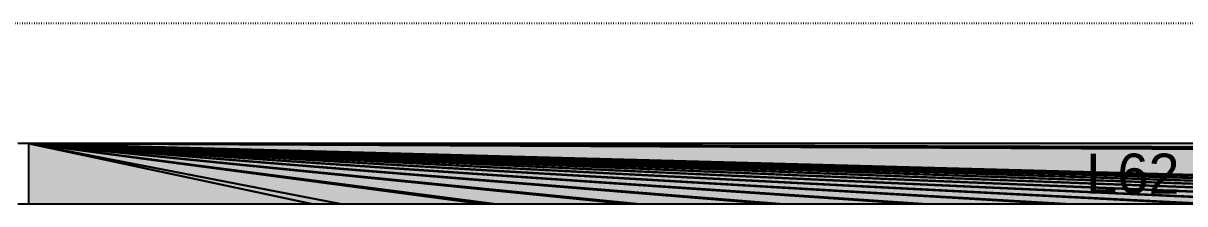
# Model space of a CAD drawing. Extents: x 37185 to 43130, y -8131 to -3926.
# Drawn here: x 40387.5 to 40580.8, y -5661 to -5631 of the extents above; entities that cross this region are included whole.
import ezdxf

# ---------------------------------------------------------------- set-up
doc = ezdxf.new("R2010")
doc.units = 0
doc.header["$MEASUREMENT"] = 0
doc.linetypes.add('ESTILO_TQS_0002', pattern=[0.4, 0.1, -0.3])
for name, color, linetype in [('52', 3, 'CONTINUOUS'), ('67', 7, 'CONTINUOUS'), ('74', 2, 'CONTINUOUS'), ('96', 252, 'CONTINUOUS')]:
    doc.layers.add(name, color=color, linetype=linetype)
doc.styles.add('TQS_ARIAL', font='arial.ttf')

msp = doc.modelspace()

# ---------------------------------------------------------------- linework, layer by layer
at = {"layer": '52', "linetype": 'Continuous'}
for points in [[(40782.2, -5651.03), (40762.2, -5651.03), (40388.36, -5651.03), (40386.56, -5651.03)], [(40386.56, -5661.03), (40388.36, -5661.03), (40435.44, -5661.03), (40440.2, -5661.03), (40463.75, -5661.03), (40465.79, -5661.03), (40487.7, -5661.03), (40489.59, -5661.03), (40511.5, -5661.03), (40513.39, -5661.03), (40535.31, -5661.03), (40537.2, -5661.03), (40559.11, -5661.03), (40561, -5661.03), (40582.92, -5661.03)]]:
    msp.add_lwpolyline(points, dxfattribs=at)
at = {"layer": '67', "linetype": 'ESTILO_TQS_0002'}
msp.add_line((40371.27, -5631.03), (42550.03, -5631.03), dxfattribs=at)
at = {"layer": '96', "linetype": 'Continuous'}
for points in [[(40388.36, -5651.03), (40388.36, -5661.03), (40435.44, -5661.03), (40388.36, -5651.03)], [(40388.36, -5651.03), (40435.44, -5661.03), (40440.2, -5661.03), (40388.36, -5651.03)], [(40388.36, -5651.03), (40440.2, -5661.03), (40463.75, -5661.03), (40388.36, -5651.03)], [(40388.36, -5651.03), (40463.75, -5661.03), (40465.79, -5661.03), (40388.36, -5651.03)], [(40388.36, -5651.03), (40465.79, -5661.03), (40487.7, -5661.03), (40388.36, -5651.03)], [(40388.36, -5651.03), (40487.7, -5661.03), (40489.59, -5661.03), (40388.36, -5651.03)], [(40388.36, -5651.03), (40489.59, -5661.03), (40511.5, -5661.03), (40388.36, -5651.03)], [(40388.36, -5651.03), (40511.5, -5661.03), (40513.39, -5661.03), (40388.36, -5651.03)], [(40388.36, -5651.03), (40513.39, -5661.03), (40535.31, -5661.03), (40388.36, -5651.03)], [(40388.36, -5651.03), (40535.31, -5661.03), (40537.2, -5661.03), (40388.36, -5651.03)], [(40388.36, -5651.03), (40537.2, -5661.03), (40559.11, -5661.03), (40388.36, -5651.03)], [(40388.36, -5651.03), (40559.11, -5661.03), (40561, -5661.03), (40388.36, -5651.03)], [(40388.36, -5651.03), (40561, -5661.03), (40582.92, -5661.03), (40388.36, -5651.03)], [(40388.36, -5651.03), (40582.92, -5661.03), (40584.81, -5661.03), (40388.36, -5651.03)], [(40388.36, -5651.03), (40584.81, -5661.03), (40606.72, -5661.03), (40388.36, -5651.03)], [(40388.36, -5651.03), (40606.72, -5661.03), (40608.61, -5661.03), (40388.36, -5651.03)], [(40388.36, -5651.03), (40608.61, -5661.03), (40630.52, -5661.03), (40388.36, -5651.03)], [(40388.36, -5651.03), (40630.52, -5661.03), (40632.41, -5661.03), (40388.36, -5651.03)], [(40388.36, -5651.03), (40632.41, -5661.03), (40654.33, -5661.03), (40388.36, -5651.03)], [(40388.36, -5651.03), (40654.33, -5661.03), (40656.22, -5661.03), (40388.36, -5651.03)], [(40388.36, -5651.03), (40656.22, -5661.03), (40678.13, -5661.03), (40388.36, -5651.03)], [(40388.36, -5651.03), (40678.13, -5661.03), (40680.02, -5661.03), (40388.36, -5651.03)], [(40388.36, -5651.03), (40680.02, -5661.03), (40701.93, -5661.03), (40388.36, -5651.03)], [(40388.36, -5651.03), (40701.93, -5661.03), (40703.83, -5661.03), (40388.36, -5651.03)], [(40388.36, -5651.03), (40703.83, -5661.03), (40725.74, -5661.03), (40388.36, -5651.03)], [(40388.36, -5651.03), (40725.74, -5661.03), (40727.63, -5661.03), (40388.36, -5651.03)], [(40388.36, -5651.03), (40727.63, -5661.03), (40749.54, -5661.03), (40388.36, -5651.03)], [(40388.36, -5651.03), (40749.54, -5661.03), (40751.43, -5661.03), (40388.36, -5651.03)], [(40388.36, -5651.03), (40751.43, -5661.03), (40761.34, -5661.03), (40388.36, -5651.03)], [(40388.36, -5651.03), (40761.34, -5661.03), (40762.2, -5661.03), (40388.36, -5651.03)], [(40388.36, -5651.03), (40762.2, -5661.03), (40762.2, -5652.82), (40388.36, -5651.03)], [(40388.36, -5651.03), (40762.2, -5652.82), (40762.2, -5652.11), (40388.36, -5651.03)], [(40388.36, -5651.03), (40762.2, -5652.11), (40762.2, -5651.03), (40388.36, -5651.03)]]:
    msp.add_lwpolyline(points, dxfattribs=at)
for points in [[(40388.36, -5651.03), (40388.36, -5661.03), (40435.44, -5661.03)], [(40388.36, -5651.03), (40435.44, -5661.03), (40388.36, -5651.03)], [(40388.36, -5651.03), (40435.44, -5661.03), (40440.2, -5661.03)], [(40388.36, -5651.03), (40440.2, -5661.03), (40388.36, -5651.03)], [(40388.36, -5651.03), (40440.2, -5661.03), (40463.75, -5661.03)], [(40388.36, -5651.03), (40463.75, -5661.03), (40388.36, -5651.03)], [(40388.36, -5651.03), (40463.75, -5661.03), (40465.79, -5661.03)], [(40388.36, -5651.03), (40465.79, -5661.03), (40388.36, -5651.03)], [(40388.36, -5651.03), (40465.79, -5661.03), (40487.7, -5661.03)], [(40388.36, -5651.03), (40487.7, -5661.03), (40388.36, -5651.03)], [(40388.36, -5651.03), (40487.7, -5661.03), (40489.59, -5661.03)], [(40388.36, -5651.03), (40489.59, -5661.03), (40388.36, -5651.03)], [(40388.36, -5651.03), (40489.59, -5661.03), (40511.5, -5661.03)], [(40388.36, -5651.03), (40511.5, -5661.03), (40388.36, -5651.03)], [(40388.36, -5651.03), (40511.5, -5661.03), (40513.39, -5661.03)], [(40388.36, -5651.03), (40513.39, -5661.03), (40388.36, -5651.03)], [(40388.36, -5651.03), (40513.39, -5661.03), (40535.31, -5661.03)], [(40388.36, -5651.03), (40535.31, -5661.03), (40388.36, -5651.03)], [(40388.36, -5651.03), (40535.31, -5661.03), (40537.2, -5661.03)], [(40388.36, -5651.03), (40537.2, -5661.03), (40388.36, -5651.03)], [(40388.36, -5651.03), (40537.2, -5661.03), (40559.11, -5661.03)], [(40388.36, -5651.03), (40559.11, -5661.03), (40388.36, -5651.03)], [(40388.36, -5651.03), (40559.11, -5661.03), (40561, -5661.03)], [(40388.36, -5651.03), (40561, -5661.03), (40388.36, -5651.03)], [(40388.36, -5651.03), (40561, -5661.03), (40582.92, -5661.03)], [(40388.36, -5651.03), (40582.92, -5661.03), (40388.36, -5651.03)], [(40388.36, -5651.03), (40582.92, -5661.03), (40584.81, -5661.03)], [(40388.36, -5651.03), (40584.81, -5661.03), (40388.36, -5651.03)], [(40388.36, -5651.03), (40584.81, -5661.03), (40606.72, -5661.03)], [(40388.36, -5651.03), (40606.72, -5661.03), (40388.36, -5651.03)], [(40388.36, -5651.03), (40606.72, -5661.03), (40608.61, -5661.03)], [(40388.36, -5651.03), (40608.61, -5661.03), (40388.36, -5651.03)], [(40388.36, -5651.03), (40608.61, -5661.03), (40630.52, -5661.03)], [(40388.36, -5651.03), (40630.52, -5661.03), (40388.36, -5651.03)], [(40388.36, -5651.03), (40630.52, -5661.03), (40632.41, -5661.03)], [(40388.36, -5651.03), (40632.41, -5661.03), (40388.36, -5651.03)], [(40388.36, -5651.03), (40632.41, -5661.03), (40654.33, -5661.03)], [(40388.36, -5651.03), (40654.33, -5661.03), (40388.36, -5651.03)], [(40388.36, -5651.03), (40654.33, -5661.03), (40656.22, -5661.03)], [(40388.36, -5651.03), (40656.22, -5661.03), (40388.36, -5651.03)], [(40388.36, -5651.03), (40656.22, -5661.03), (40678.13, -5661.03)], [(40388.36, -5651.03), (40678.13, -5661.03), (40388.36, -5651.03)], [(40388.36, -5651.03), (40678.13, -5661.03), (40680.02, -5661.03)], [(40388.36, -5651.03), (40680.02, -5661.03), (40388.36, -5651.03)], [(40388.36, -5651.03), (40680.02, -5661.03), (40701.93, -5661.03)], [(40388.36, -5651.03), (40701.93, -5661.03), (40388.36, -5651.03)], [(40388.36, -5651.03), (40701.93, -5661.03), (40703.83, -5661.03)], [(40388.36, -5651.03), (40703.83, -5661.03), (40388.36, -5651.03)], [(40388.36, -5651.03), (40703.83, -5661.03), (40725.74, -5661.03)], [(40388.36, -5651.03), (40725.74, -5661.03), (40388.36, -5651.03)], [(40388.36, -5651.03), (40725.74, -5661.03), (40727.63, -5661.03)], [(40388.36, -5651.03), (40727.63, -5661.03), (40388.36, -5651.03)], [(40388.36, -5651.03), (40727.63, -5661.03), (40749.54, -5661.03)], [(40388.36, -5651.03), (40749.54, -5661.03), (40388.36, -5651.03)], [(40388.36, -5651.03), (40749.54, -5661.03), (40751.43, -5661.03)], [(40388.36, -5651.03), (40751.43, -5661.03), (40388.36, -5651.03)], [(40388.36, -5651.03), (40751.43, -5661.03), (40761.34, -5661.03)], [(40388.36, -5651.03), (40761.34, -5661.03), (40388.36, -5651.03)], [(40388.36, -5651.03), (40761.34, -5661.03), (40762.2, -5661.03)], [(40388.36, -5651.03), (40762.2, -5661.03), (40388.36, -5651.03)], [(40388.36, -5651.03), (40762.2, -5661.03), (40762.2, -5652.82)], [(40388.36, -5651.03), (40762.2, -5652.82), (40388.36, -5651.03)], [(40388.36, -5651.03), (40762.2, -5652.82), (40762.2, -5652.11)], [(40388.36, -5651.03), (40762.2, -5652.11), (40388.36, -5651.03)], [(40388.36, -5651.03), (40762.2, -5652.11), (40762.2, -5651.03)], [(40388.36, -5651.03), (40762.2, -5651.03), (40388.36, -5651.03)]]:
    msp.add_solid(points, dxfattribs=at)

# ---------------------------------------------------------------- texts
at = {"layer": '74', "linetype": 'Continuous', "style": 'TQS_ARIAL'}
msp.add_text('L62', height=6.667, dxfattribs=at).set_placement((40564.38, -5659.37))

doc.saveas('drawing.dxf')
